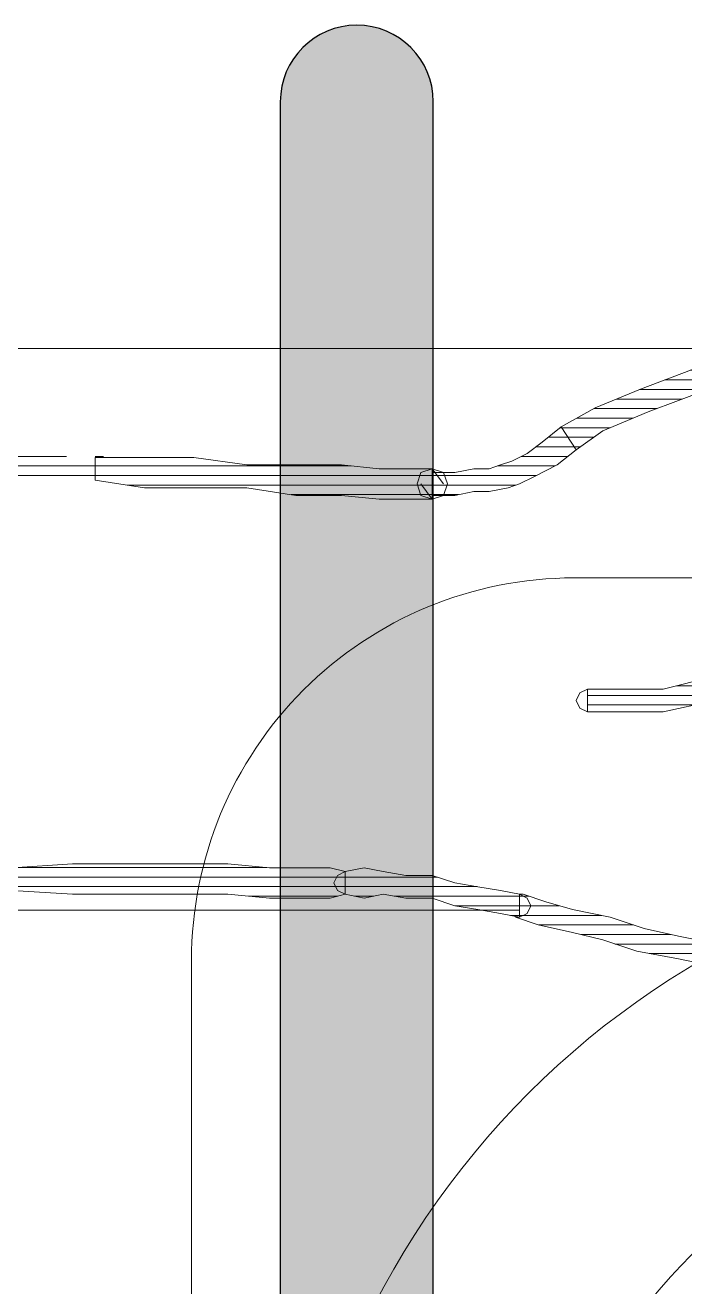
# Model space of a CAD drawing. Header units: centimetres. Extents: x 54005 to 61405, y 90310 to 94744.
# Drawn here: x 56513.31 to 56521.93, y 92137.24 to 92153.73 of the extents above; entities that cross this region are included whole.
import ezdxf

# ---------------------------------------------------------------- set-up
doc = ezdxf.new("R2010")
doc.units = ezdxf.units.CM
doc.header["$LTSCALE"] = 25
doc.layers.get('0').update_dxf_attribs({"lineweight": 0})
doc.layers.add('OC-Mutfak_Ekipman', color=252, linetype='Continuous')
pattern_1 = [(360, (-5108.51305, -673.59423), (1e-16, 0.125), [25])]

# ---------------------------------------------------------------- blocks, each defined once
blk = doc.blocks.new('ekmek')
at = {"layer": 'OC-Mutfak_Ekipman'}
h = blk.add_hatch(color=256, dxfattribs=at)
h.dxf.hatch_style = 1
h.paths.add_polyline_path([(2328.854, 3788.558, 0.41423), (2327.854, 3789.558, 0.414197), (2326.854, 3788.558), (2326.842, 3692.868, 0.41423), (2327.842, 3691.868, 0.414197), (2328.842, 3692.868)])
h.paths.add_polyline_path([(2336.854, 3788.557, 0.41423), (2335.854, 3789.557, 0.414197), (2334.854, 3788.557), (2334.842, 3692.867, 0.41423), (2335.842, 3691.867, 0.414197), (2336.842, 3692.867)])
h.paths.add_polyline_path([(2344.854, 3788.557, 0.41423), (2343.854, 3789.557, 0.414197), (2342.854, 3788.557), (2342.842, 3692.867, 0.41423), (2343.842, 3691.867, 0.414197), (2344.842, 3692.867)])
h.paths.add_polyline_path([(2350.842, 3692.866, 0.41423), (2351.842, 3691.866, 0.414197), (2352.842, 3692.866), (2352.854, 3788.556, 0.41423), (2351.854, 3789.556, 0.414197), (2350.854, 3788.556)])
h.paths.add_polyline_path([(2360.854, 3788.556, 0.41423), (2359.854, 3789.556, 0.414197), (2358.854, 3788.556), (2358.842, 3692.866, 0.41423), (2359.842, 3691.866, 0.414197), (2360.842, 3692.866)])
for p, q in [((2327.854, 3789.558), (2327.854, 3789.558)), ((2326.854, 3788.558), (2326.842, 3692.868)), ((2328.842, 3692.868), (2328.854, 3788.558)), ((2326.854, 3787.296), (2326.854, 3783.296))]:
    blk.add_line(p, q, dxfattribs=at)
for start, end in [(89.9963, 179.9963), (359.9963, 89.9963)]:
    blk.add_arc((2327.854, 3788.558), 1, start, end, dxfattribs=at)
blk = doc.blocks.new('by')
at = {"ltscale": 30}
h = blk.add_hatch(dxfattribs=at)
h.set_pattern_fill('DC_LINES', color=256, scale=0.1, style=0)
h.set_pattern_definition(pattern_1)
edge = h.paths.add_edge_path(flags=0)
edge.add_line((6380.074, 2203.496), (6380.024, 2203.496))
edge.add_line((6380.024, 2203.496), (6379.727, 2203.596))
edge.add_line((6379.727, 2203.596), (6379.381, 2203.695))
edge.add_line((6379.381, 2203.695), (6378.886, 2203.794))
edge.add_line((6378.886, 2203.794), (6378.441, 2203.943))
edge.add_line((6378.441, 2203.943), (6377.996, 2204.043))
edge.add_line((6377.996, 2204.043), (6377.501, 2204.142))
edge.add_line((6377.501, 2204.142), (6377.105, 2204.192))
edge.add_line((6377.105, 2204.192), (6376.71, 2204.241))
edge.add_line((6376.71, 2204.241), (6376.71, 2204.539))
edge.add_line((6376.71, 2204.539), (6377.105, 2204.49))
edge.add_line((6377.105, 2204.49), (6377.501, 2204.44))
edge.add_line((6377.501, 2204.44), (6377.996, 2204.341))
edge.add_line((6377.996, 2204.341), (6378.54, 2204.241))
edge.add_line((6378.54, 2204.241), (6378.985, 2204.092))
edge.add_line((6378.985, 2204.092), (6379.381, 2203.993))
edge.add_line((6379.381, 2203.993), (6379.826, 2203.894))
edge.add_line((6379.826, 2203.894), (6380.123, 2203.794))
edge.add_line((6380.123, 2203.794), (6380.074, 2203.794))
h = blk.add_hatch(dxfattribs=at)
h.set_pattern_fill('DC_LINES', color=256, scale=0.1, style=0)
h.set_pattern_definition(pattern_1)
edge = h.paths.add_edge_path(flags=0)
edge.add_line((6382.349, 2203.198), (6382.102, 2203.149))
edge.add_line((6382.102, 2203.149), (6381.855, 2203.198))
edge.add_line((6381.855, 2203.198), (6381.558, 2203.248))
edge.add_line((6381.558, 2203.248), (6381.212, 2203.248))
edge.add_line((6381.212, 2203.248), (6380.915, 2203.347))
edge.add_line((6380.915, 2203.347), (6380.618, 2203.397))
edge.add_line((6380.618, 2203.397), (6380.321, 2203.447))
edge.add_line((6380.321, 2203.447), (6380.074, 2203.496))
edge.add_line((6380.074, 2203.496), (6380.074, 2203.794))
edge.add_line((6380.074, 2203.794), (6380.321, 2203.745))
edge.add_line((6380.321, 2203.745), (6380.618, 2203.695))
edge.add_line((6380.618, 2203.695), (6380.915, 2203.645))
edge.add_line((6380.915, 2203.645), (6381.212, 2203.546))
edge.add_line((6381.212, 2203.546), (6381.558, 2203.546))
edge.add_line((6381.558, 2203.546), (6381.855, 2203.496))
edge.add_line((6381.855, 2203.496), (6382.102, 2203.546))
edge.add_line((6382.102, 2203.546), (6382.349, 2203.496))
h = blk.add_hatch(dxfattribs=at)
h.set_pattern_fill('DC_LINES', color=256, scale=0.1, style=0)
h.set_pattern_definition(pattern_1)
edge = h.paths.add_edge_path(flags=0)
edge.add_line((6382.349, 2203.198), (6382.102, 2203.149))
edge.add_line((6382.102, 2203.149), (6381.855, 2203.198))
edge.add_line((6381.855, 2203.198), (6381.558, 2203.248))
edge.add_line((6381.558, 2203.248), (6381.212, 2203.248))
edge.add_line((6381.212, 2203.248), (6380.915, 2203.347))
edge.add_line((6380.915, 2203.347), (6380.618, 2203.397))
edge.add_line((6380.618, 2203.397), (6380.321, 2203.447))
edge.add_line((6380.321, 2203.447), (6380.074, 2203.496))
edge.add_line((6380.074, 2203.496), (6380.074, 2203.794))
edge.add_line((6380.074, 2203.794), (6380.321, 2203.745))
edge.add_line((6380.321, 2203.745), (6380.618, 2203.695))
edge.add_line((6380.618, 2203.695), (6380.915, 2203.645))
edge.add_line((6380.915, 2203.645), (6381.212, 2203.546))
edge.add_line((6381.212, 2203.546), (6381.558, 2203.546))
edge.add_line((6381.558, 2203.546), (6381.855, 2203.496))
edge.add_line((6381.855, 2203.496), (6382.102, 2203.546))
edge.add_line((6382.102, 2203.546), (6382.349, 2203.496))
h = blk.add_hatch(dxfattribs=at)
h.set_pattern_fill('DC_LINES', color=256, scale=0.1, style=0)
h.set_pattern_definition(pattern_1)
edge = h.paths.add_edge_path(flags=0)
edge.add_line((6386.703, 2203.149), (6385.912, 2203.099))
edge.add_line((6385.912, 2203.099), (6385.17, 2203.099))
edge.add_line((6385.17, 2203.099), (6384.477, 2203.099))
edge.add_line((6384.477, 2203.099), (6383.884, 2203.099))
edge.add_line((6383.884, 2203.099), (6383.339, 2203.149))
edge.add_line((6383.339, 2203.149), (6382.894, 2203.149))
edge.add_line((6382.894, 2203.149), (6382.548, 2203.149))
edge.add_line((6382.548, 2203.149), (6382.349, 2203.198))
edge.add_line((6382.349, 2203.198), (6382.349, 2203.496))
edge.add_line((6382.349, 2203.496), (6382.548, 2203.546))
edge.add_line((6382.548, 2203.546), (6382.894, 2203.546))
edge.add_line((6382.894, 2203.546), (6383.339, 2203.546))
edge.add_line((6383.339, 2203.546), (6383.884, 2203.496))
edge.add_line((6383.884, 2203.496), (6384.477, 2203.496))
edge.add_line((6384.477, 2203.496), (6385.17, 2203.496))
edge.add_line((6385.17, 2203.496), (6385.912, 2203.496))
edge.add_line((6385.912, 2203.496), (6386.703, 2203.447))
edge.add_line((6386.703, 2203.447), (6386.703, 2203.496))
edge.add_line((6386.703, 2203.496), (6386.852, 2203.447))
edge.add_line((6386.852, 2203.447), (6386.901, 2203.298))
edge.add_line((6386.901, 2203.298), (6386.852, 2203.149))
edge.add_line((6386.852, 2203.149), (6386.703, 2203.099))
h = blk.add_hatch(dxfattribs=at)
h.set_pattern_fill('DC_LINES', color=256, scale=0.1, style=0)
h.set_pattern_definition(pattern_1)
edge = h.paths.add_edge_path(flags=0)
edge.add_line((6374.73, 2198.678), (6374.73, 2198.728))
edge.add_line((6374.73, 2198.728), (6374.83, 2199.026))
edge.add_line((6374.83, 2199.026), (6375.077, 2199.373))
edge.add_line((6375.077, 2199.373), (6375.472, 2199.771))
edge.add_line((6375.472, 2199.771), (6375.968, 2200.218))
edge.add_line((6375.968, 2200.218), (6376.61, 2200.615))
edge.add_line((6376.61, 2200.615), (6377.303, 2200.913))
edge.add_line((6377.303, 2200.913), (6378.194, 2201.112))
edge.add_line((6378.194, 2201.112), (6379.183, 2201.112))
edge.add_line((6379.183, 2201.112), (6379.183, 2200.814))
edge.add_line((6379.183, 2200.814), (6378.194, 2200.814))
edge.add_line((6378.194, 2200.814), (6377.402, 2200.615))
edge.add_line((6377.402, 2200.615), (6376.71, 2200.317))
edge.add_line((6376.71, 2200.317), (6376.165, 2199.92))
edge.add_line((6376.165, 2199.92), (6375.671, 2199.572))
edge.add_line((6375.671, 2199.572), (6375.374, 2199.175))
edge.add_line((6375.374, 2199.175), (6375.127, 2198.827))
edge.add_line((6375.127, 2198.827), (6375.027, 2198.628))
edge.add_line((6375.027, 2198.628), (6375.027, 2198.678))
h = blk.add_hatch(dxfattribs=at)
h.set_pattern_fill('DC_LINES', color=256, scale=0.1, style=0)
h.set_pattern_definition(pattern_1)
edge = h.paths.add_edge_path(flags=0)
edge.add_line((6379.332, 2197.684), (6379.579, 2197.883))
edge.add_line((6379.579, 2197.883), (6379.876, 2198.032))
edge.add_line((6379.876, 2198.032), (6380.074, 2198.131))
edge.add_line((6380.074, 2198.131), (6380.222, 2198.181))
edge.add_line((6380.222, 2198.181), (6380.469, 2198.231))
edge.add_line((6380.469, 2198.231), (6380.668, 2198.231))
edge.add_line((6380.668, 2198.231), (6380.915, 2198.28))
edge.add_line((6380.915, 2198.28), (6381.212, 2198.28))
edge.add_line((6381.212, 2198.28), (6381.212, 2197.982))
edge.add_line((6381.212, 2197.982), (6380.915, 2197.982))
edge.add_line((6380.915, 2197.982), (6380.668, 2197.933))
edge.add_line((6380.668, 2197.933), (6380.469, 2197.933))
edge.add_line((6380.469, 2197.933), (6380.321, 2197.883))
edge.add_line((6380.321, 2197.883), (6380.173, 2197.833))
edge.add_line((6380.173, 2197.833), (6379.974, 2197.734))
edge.add_line((6379.974, 2197.734), (6379.777, 2197.585))
edge.add_line((6379.777, 2197.585), (6379.529, 2197.386))
h = blk.add_hatch(dxfattribs=at)
h.set_pattern_fill('DC_LINES', color=256, scale=0.1, style=0)
h.set_pattern_definition(pattern_1)
edge = h.paths.add_edge_path(flags=0)
edge.add_line((6381.36, 2198.131), (6381.212, 2198.33))
edge.add_line((6381.212, 2198.33), (6381.509, 2198.33))
edge.add_line((6381.509, 2198.33), (6381.904, 2198.33))
edge.add_line((6381.904, 2198.33), (6382.399, 2198.28))
edge.add_line((6382.399, 2198.28), (6382.993, 2198.28))
edge.add_line((6382.993, 2198.28), (6383.636, 2198.181))
edge.add_line((6383.636, 2198.181), (6384.329, 2198.181))
edge.add_line((6384.329, 2198.181), (6384.971, 2198.181))
edge.add_line((6384.971, 2198.181), (6385.615, 2198.082))
edge.add_line((6385.615, 2198.082), (6385.615, 2197.784))
edge.add_line((6385.615, 2197.784), (6384.971, 2197.784))
edge.add_line((6384.971, 2197.784), (6384.329, 2197.784))
edge.add_line((6384.329, 2197.784), (6383.636, 2197.883))
edge.add_line((6383.636, 2197.883), (6382.993, 2197.883))
edge.add_line((6382.993, 2197.883), (6382.399, 2197.883))
edge.add_line((6382.399, 2197.883), (6381.904, 2197.933))
edge.add_line((6381.904, 2197.933), (6381.509, 2197.933))
edge.add_line((6381.509, 2197.933), (6381.212, 2197.933))
edge.add_line((6381.212, 2197.933), (6381.063, 2198.131))
edge.add_line((6381.063, 2198.131), (6381.212, 2197.933))
edge.add_line((6381.212, 2197.933), (6381.063, 2197.982))
edge.add_line((6381.063, 2197.982), (6381.013, 2198.131))
edge.add_line((6381.013, 2198.131), (6381.063, 2198.28))
edge.add_line((6381.063, 2198.28), (6381.212, 2198.33))
h = blk.add_hatch(dxfattribs=at)
h.set_pattern_fill('DC_LINES', color=256, scale=0.1, style=0)
h.set_pattern_definition(pattern_1)
edge = h.paths.add_edge_path(flags=0)
edge.add_line((6385.615, 2198.082), (6385.912, 2198.082))
edge.add_line((6385.912, 2198.082), (6386.209, 2198.032))
edge.add_line((6386.209, 2198.032), (6386.456, 2198.082))
edge.add_line((6386.456, 2198.082), (6386.703, 2198.082))
edge.add_line((6386.703, 2198.082), (6386.901, 2198.082))
edge.add_line((6386.901, 2198.082), (6387.099, 2198.082))
edge.add_line((6387.099, 2198.082), (6387.248, 2198.082))
edge.add_line((6387.248, 2198.082), (6387.346, 2198.082))
edge.add_line((6387.346, 2198.082), (6387.346, 2197.684))
edge.add_line((6387.346, 2197.684), (6387.248, 2197.684))
edge.add_line((6387.248, 2197.684), (6387.099, 2197.684))
edge.add_line((6387.099, 2197.684), (6386.901, 2197.684))
edge.add_line((6386.901, 2197.684), (6386.703, 2197.684))
edge.add_line((6386.703, 2197.684), (6386.456, 2197.684))
edge.add_line((6386.456, 2197.684), (6386.209, 2197.734))
edge.add_line((6386.209, 2197.734), (6385.912, 2197.784))
edge.add_line((6385.912, 2197.784), (6385.615, 2197.784))
edge.add_line((6385.615, 2197.784), (6385.615, 2197.734))
edge.add_line((6385.615, 2197.734), (6385.467, 2197.784))
edge.add_line((6385.467, 2197.784), (6385.417, 2197.933))
edge.add_line((6385.417, 2197.933), (6385.467, 2198.082))
edge.add_line((6385.467, 2198.082), (6385.615, 2198.131))
h = blk.add_hatch(dxfattribs=at)
h.set_pattern_fill('DC_LINES', color=256, scale=0.1, style=0)
h.set_pattern_definition(pattern_1)
h.paths.add_polyline_path([(6374.186, 2195.797), (6374.632, 2195.896), (6375.225, 2196.045), (6375.968, 2196.293), (6376.808, 2196.592), (6377.6, 2196.89), (6378.391, 2197.188), (6378.985, 2197.436), (6379.332, 2197.684), (6379.529, 2197.386), (6379.084, 2197.138), (6378.491, 2196.89), (6377.699, 2196.592), (6376.907, 2196.293), (6376.066, 2195.995), (6375.324, 2195.747), (6374.632, 2195.598), (6374.186, 2195.499), (6374.088, 2195.548), (6374.038, 2195.648), (6374.088, 2195.747)], flags=0)
for p, q in [((6377.501, 2204.44, -4.505), (6377.996, 2204.341, -4.505)), ((6377.996, 2204.341, -4.505), (6378.54, 2204.241, -4.505)), ((6378.54, 2204.241, -4.505), (6378.985, 2204.092, -4.505)), ((6377.996, 2204.043, -4.505), (6377.501, 2204.142, -4.505)), ((6378.441, 2203.943, -4.505), (6377.996, 2204.043, -4.505)), ((6378.985, 2204.092, -4.505), (6379.381, 2203.993, -4.505)), ((6378.886, 2203.794, -4.505), (6378.441, 2203.943, -4.505)), ((6379.381, 2203.993, -4.505), (6379.826, 2203.894, -4.505)), ((6379.826, 2203.894, -4.505), (6380.123, 2203.794, -4.505)), ((6379.381, 2203.695, -4.505), (6378.886, 2203.794, -4.505)), ((6379.727, 2203.596, -4.505), (6379.381, 2203.695, -4.505)), ((6379.926, 2203.645, -4.505), (6379.974, 2203.745, -4.505)), ((6379.974, 2203.745, -4.505), (6380.074, 2203.794, -4.505)), ((6380.074, 2203.496, -4.505), (6380.074, 2203.794, -4.505)), ((6380.074, 2203.794, -4.505), (6380.321, 2203.745, -4.505)), ((6380.074, 2203.496, -4.505), (6380.074, 2203.794, -4.505)), ((6380.074, 2203.794, -4.505), (6380.321, 2203.745, -4.505)), ((6380.074, 2203.794, -4.505), (6380.074, 2203.496, -4.505)), ((6380.123, 2203.794, -4.505), (6380.074, 2203.794, -4.505)), ((6380.074, 2203.794, -4.505), (6380.074, 2203.496, -4.505)), ((6380.074, 2203.701, -4.505), (6386.918, 2203.701, -4.505)), ((6380.321, 2203.745, -4.505), (6380.618, 2203.695, -4.505)), ((6380.321, 2203.745, -4.505), (6380.618, 2203.695, -4.505)), ((6380.618, 2203.695, -4.505), (6380.915, 2203.645, -4.505)), ((6380.618, 2203.695, -4.505), (6380.915, 2203.645, -4.505)), ((6380.024, 2203.496, -4.505), (6379.727, 2203.596, -4.505)), ((6379.974, 2203.546, -4.505), (6379.926, 2203.645, -4.505)), ((6380.074, 2203.496, -4.505), (6379.974, 2203.546, -4.505)), ((6380.915, 2203.645, -4.505), (6381.212, 2203.546, -4.505)), ((6380.915, 2203.645, -4.505), (6381.212, 2203.546, -4.505)), ((6381.212, 2203.546, -4.505), (6381.558, 2203.546, -4.505)), ((6381.212, 2203.546, -4.505), (6381.558, 2203.546, -4.505)), ((6381.558, 2203.546, -4.505), (6381.855, 2203.496, -4.505)), ((6381.558, 2203.546, -4.505), (6381.855, 2203.496, -4.505)), ((6381.855, 2203.496, -4.505), (6382.102, 2203.546, -4.505)), ((6381.855, 2203.496, -4.505), (6382.102, 2203.546, -4.505)), ((6382.102, 2203.546, -4.505), (6382.349, 2203.496, -4.505)), ((6382.102, 2203.546, -4.505), (6382.349, 2203.496, -4.505)), ((6382.349, 2203.496, -4.505), (6382.548, 2203.546, -4.505)), ((6382.548, 2203.546, -4.505), (6382.894, 2203.546, -4.505)), ((6382.894, 2203.546, -4.505), (6383.339, 2203.546, -4.505)), ((6383.339, 2203.546, -4.505), (6383.884, 2203.496, -4.505)), ((6380.074, 2203.496, -4.505), (6380.024, 2203.496, -4.505)), ((6380.321, 2203.447, -4.505), (6380.074, 2203.496, -4.505)), ((6380.321, 2203.447, -4.505), (6380.074, 2203.496, -4.505)), ((6380.074, 2203.496, -4.505), (6380.074, 2203.496, -4.505)), ((6380.074, 2203.496, -4.505), (6380.074, 2203.496, -4.505)), ((6380.618, 2203.397, -4.505), (6380.321, 2203.447, -4.505)), ((6380.618, 2203.397, -4.505), (6380.321, 2203.447, -4.505)), ((6380.915, 2203.347, -4.505), (6380.618, 2203.397, -4.505)), ((6380.915, 2203.347, -4.505), (6380.618, 2203.397, -4.505)), ((6381.212, 2203.248, -4.505), (6380.915, 2203.347, -4.505)), ((6381.212, 2203.248, -4.505), (6380.915, 2203.347, -4.505)), ((6382.349, 2203.496, -4.505), (6382.449, 2203.447, -4.505)), ((6382.349, 2203.198, -4.505), (6382.349, 2203.496, -4.505)), ((6382.349, 2203.496, -4.505), (6382.349, 2203.496, -4.505)), ((6382.349, 2203.198, -4.505), (6382.349, 2203.496, -4.505)), ((6382.349, 2203.496, -4.505), (6382.349, 2203.496, -4.505)), ((6382.349, 2203.496, -4.505), (6382.349, 2203.198, -4.505)), ((6382.349, 2203.496, -4.505), (6382.349, 2203.198, -4.505)), ((6382.449, 2203.447, -4.505), (6382.498, 2203.347, -4.505)), ((6382.498, 2203.347, -4.505), (6382.449, 2203.248, -4.505)), ((6383.884, 2203.496, -4.505), (6384.477, 2203.496, -4.505)), ((6384.477, 2203.496, -4.505), (6385.17, 2203.496, -4.505)), ((6385.17, 2203.496, -4.505), (6385.912, 2203.496, -4.505)), ((6385.912, 2203.496, -4.505), (6386.703, 2203.447, -4.505)), ((6381.558, 2203.248, -4.505), (6381.212, 2203.248, -4.505)), ((6381.558, 2203.248, -4.505), (6381.212, 2203.248, -4.505)), ((6381.855, 2203.198, -4.505), (6381.558, 2203.248, -4.505)), ((6381.855, 2203.198, -4.505), (6381.558, 2203.248, -4.505)), ((6382.102, 2203.149, -4.505), (6381.855, 2203.198, -4.505)), ((6382.102, 2203.149, -4.505), (6381.855, 2203.198, -4.505)), ((6382.349, 2203.198, -4.505), (6382.102, 2203.149, -4.505)), ((6382.349, 2203.198, -4.505), (6382.102, 2203.149, -4.505)), ((6382.449, 2203.248, -4.505), (6382.349, 2203.198, -4.505)), ((6382.548, 2203.149, -4.505), (6382.349, 2203.198, -4.505)), ((6382.349, 2203.198, -4.505), (6382.349, 2203.198, -4.505)), ((6382.349, 2203.198, -4.505), (6382.349, 2203.198, -4.505)), ((6382.349, 2203.198, -4.505), (6382.349, 2203.198, -4.505)), ((6382.894, 2203.149, -4.505), (6382.548, 2203.149, -4.505)), ((6383.339, 2203.149, -4.505), (6382.894, 2203.149, -4.505)), ((6383.884, 2203.099, -4.505), (6383.339, 2203.149, -4.505)), ((6384.477, 2203.099, -4.505), (6383.884, 2203.099, -4.505)), ((6385.17, 2203.099, -4.505), (6384.477, 2203.099, -4.505)), ((6385.912, 2203.099, -4.505), (6385.17, 2203.099, -4.505)), ((6386.703, 2203.149, -4.505), (6385.912, 2203.099, -4.505)), ((6377.303, 2200.913, -4.505), (6378.194, 2201.112, -4.505)), ((6378.194, 2201.112, -4.505), (6379.183, 2201.112, -4.505)), ((6379.183, 2201.112, -4.505), (6379.183, 2200.814, -4.505)), ((6379.183, 2201.112, -4.505), (6379.282, 2201.062, -4.505)), ((6379.183, 2200.814, -4.505), (6379.183, 2201.112, -4.505)), ((6379.183, 2201.112, -4.505), (6379.183, 2201.112, -4.505)), ((6379.282, 2201.062, -4.505), (6379.332, 2200.963, -4.505)), ((6379.332, 2200.963, -4.505), (6379.282, 2200.863, -4.505)), ((6378.194, 2200.814, -4.505), (6377.402, 2200.615, -4.505)), ((6379.183, 2200.814, -4.505), (6378.194, 2200.814, -4.505)), ((6379.282, 2200.863, -4.505), (6379.183, 2200.814, -4.505)), ((6380.668, 2198.231, -4.505), (6380.915, 2198.28, -4.505)), ((6380.915, 2198.28, -4.505), (6381.212, 2198.28, -4.505)), ((6381.013, 2198.131, -4.505), (6381.063, 2198.28, -4.505)), ((6381.063, 2198.28, -4.505), (6381.212, 2198.33, -4.505)), ((6381.212, 2198.33, -4.505), (6381.36, 2198.28, -4.505)), ((6381.212, 2197.933, -4.505), (6381.212, 2198.33, -4.505)), ((6381.212, 2198.33, -4.505), (6381.212, 2198.33, -4.505)), ((6381.36, 2198.131, -4.505), (6381.212, 2198.33, -4.505)), ((6381.212, 2198.33, -4.505), (6381.509, 2198.33, -4.505)), ((6381.212, 2198.33, -4.505), (6381.36, 2198.131, -4.505)), ((6381.212, 2198.28, -4.505), (6381.212, 2197.982, -4.505)), ((6381.36, 2198.28, -4.505), (6381.41, 2198.131, -4.505)), ((6381.509, 2198.33, -4.505), (6381.904, 2198.33, -4.505)), ((6381.904, 2198.33, -4.505), (6382.399, 2198.28, -4.505)), ((6382.399, 2198.28, -4.505), (6382.993, 2198.28, -4.505)), ((6382.993, 2198.28, -4.505), (6383.636, 2198.181, -4.505)), ((6379.876, 2198.032, -4.505), (6380.074, 2198.131, -4.505)), ((6380.074, 2198.131, -4.505), (6380.222, 2198.181, -4.505)), ((6380.222, 2198.181, -4.505), (6380.469, 2198.231, -4.505)), ((6380.469, 2198.231, -4.505), (6380.668, 2198.231, -4.505)), ((6381.063, 2197.982, -4.505), (6381.013, 2198.131, -4.505)), ((6381.212, 2197.933, -4.505), (6381.063, 2198.131, -4.505)), ((6381.063, 2198.131, -4.505), (6381.212, 2197.933, -4.505)), ((6381.41, 2198.131, -4.505), (6381.36, 2197.982, -4.505)), ((6381.36, 2198.131, -4.505), (6381.36, 2198.131, -4.505)), ((6383.636, 2198.181, -4.505), (6384.329, 2198.181, -4.505)), ((6384.329, 2198.181, -4.505), (6384.971, 2198.181, -4.505)), ((6384.971, 2198.181, -4.505), (6385.615, 2198.082, -4.505)), ((6385.615, 2198.082, -4.505), (6385.615, 2197.784, -4.505)), ((6379.579, 2197.883, -4.505), (6379.876, 2198.032, -4.505)), ((6380.469, 2197.933, -4.505), (6380.321, 2197.883, -4.505)), ((6380.668, 2197.933, -4.505), (6380.469, 2197.933, -4.505)), ((6380.915, 2197.982, -4.505), (6380.668, 2197.933, -4.505)), ((6381.212, 2197.982, -4.505), (6380.915, 2197.982, -4.505)), ((6381.212, 2197.933, -4.505), (6381.063, 2197.982, -4.505)), ((6381.36, 2197.982, -4.505), (6381.212, 2197.933, -4.505)), ((6381.509, 2197.933, -4.505), (6381.212, 2197.933, -4.505)), ((6381.904, 2197.933, -4.505), (6381.509, 2197.933, -4.505)), ((6382.399, 2197.883, -4.505), (6381.904, 2197.933, -4.505)), ((6379.332, 2197.684, -4.505), (6379.579, 2197.883, -4.505)), ((6380.173, 2197.833, -4.505), (6379.974, 2197.734, -4.505)), ((6380.321, 2197.883, -4.505), (6380.173, 2197.833, -4.505)), ((6382.993, 2197.883, -4.505), (6382.399, 2197.883, -4.505)), ((6383.636, 2197.883, -4.505), (6382.993, 2197.883, -4.505)), ((6384.329, 2197.784, -4.505), (6383.636, 2197.883, -4.505)), ((6384.971, 2197.784, -4.505), (6384.329, 2197.784, -4.505)), ((6385.615, 2197.784, -4.505), (6384.971, 2197.784, -4.505)), ((6378.985, 2197.436, -4.505), (6379.332, 2197.684, -4.505)), ((6379.332, 2197.684, -4.505), (6379.332, 2197.684, -4.505)), ((6379.529, 2197.386, -4.505), (6379.332, 2197.684, -4.505)), ((6379.332, 2197.684, -4.505), (6379.332, 2197.684, -4.505)), ((6379.332, 2197.684, -4.505), (6379.529, 2197.386, -4.505)), ((6379.777, 2197.585, -4.505), (6379.529, 2197.386, -4.505)), ((6379.974, 2197.734, -4.505), (6379.777, 2197.585, -4.505)), ((6378.391, 2197.188, -4.505), (6378.985, 2197.436, -4.505)), ((6379.529, 2197.386, -4.505), (6379.084, 2197.138, -4.505)), ((6379.529, 2197.386, -4.505), (6379.529, 2197.386, -4.505)), ((6377.6, 2196.89, -4.505), (6378.391, 2197.188, -4.505)), ((6379.084, 2197.138, -4.505), (6378.491, 2196.89, -4.505)), ((6378.491, 2196.89, -4.505), (6377.699, 2196.592, -4.505))]:
    blk.add_line(p, q, dxfattribs=at)
at = {"ltscale": 30, "elevation": -4.505}
blk.add_lwpolyline([(6387.358, 2196.359), (6350.358, 2196.359), (6350.358, 2249.359), (6387.358, 2249.359)], close=True, dxfattribs=at)
blk.add_lwpolyline([(6379.358, 2199.359), (6358.358, 2199.359, -0.414214), (6353.358, 2204.359), (6353.358, 2241.359, -0.414214), (6358.358, 2246.359), (6379.358, 2246.359, -0.414214), (6384.358, 2241.359), (6384.358, 2204.359, -0.414214)], format="xyb", close=True, dxfattribs=at)
at = {"ltscale": 30}
for radius in [11, 8]:
    blk.add_circle((6372.173, 2213.871, -4.505), radius, dxfattribs=at)

msp = doc.modelspace()

# ---------------------------------------------------------------- block references
msp.add_blockref('ekmek', (54189.786, 88364.173))
at = {"rotation": 180}
msp.add_blockref('by', (62899.838, 94345.865, 4.505), dxfattribs=at)

doc.saveas('drawing.dxf')
